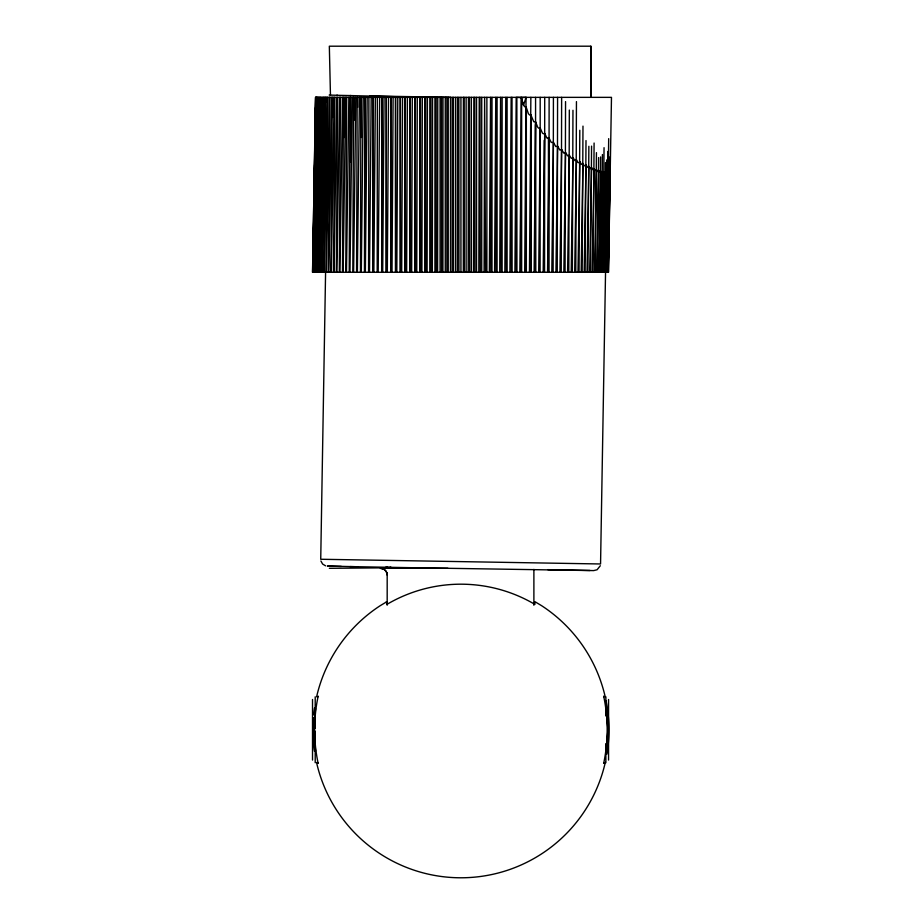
<?xml version="1.0" encoding="UTF-8"?>
<svg xmlns="http://www.w3.org/2000/svg" width="924" height="924" viewBox="0 0 924 924"><rect width="100%" height="100%" fill="white"/><g stroke="black" fill="none" stroke-linecap="round" stroke-linejoin="round"><path stroke-width="1.39" d="M372.834 272.268L373.065 97.355M377.2 272.268L377.35 97.355M381.67 272.268L381.762 97.355M386.255 272.268L386.278 97.355L386.324 272.268M432.34 272.268L432.571 97.355M437.606 272.268L437.757 97.355M442.919 272.268L442.989 97.355M452.183 272.268L452.229 97.355M457.519 272.268L457.623 97.355M463.351 272.268L463.409 97.355M535.573 97.355L535.55 272.268L535.481 124.601M540.101 272.268L540.193 97.355M544.559 272.268L544.71 97.355M360.452 272.268L360.938 97.355M364.449 272.268L364.841 97.355M368.584 272.268L368.895 97.355M416.759 272.268L417.278 97.355M421.898 272.268L422.314 97.355M427.096 272.268L427.419 97.355M468.191 272.268L468.445 97.355M473.515 272.268L473.85 97.355M478.828 272.268L479.244 97.355M484.107 272.268L484.626 97.355L485.585 272.268M548.902 272.268L549.122 97.355M553.13 272.268L553.418 97.355M557.241 272.268L557.576 97.355M349.226 272.268L350.023 97.355M352.829 272.268L353.522 97.355M356.572 272.268L357.161 97.355M406.641 272.268L407.38 97.355M411.665 272.268L412.289 97.355M561.226 272.268L561.63 97.355M565.072 272.268L565.546 101.605M568.791 272.268L569.323 110.06M342.469 272.268L343.497 97.355M345.772 272.268L346.685 97.355M392.019 272.268L393.104 97.355M396.812 272.268L397.782 97.355M401.686 272.268L402.541 97.355M499.745 272.268L500.577 97.355L501.224 272.268M504.862 272.268L505.809 97.355L506.34 272.268M572.36 272.268L572.961 110.279M575.791 272.268L576.449 101.617M333.495 272.268L334.881 97.355M336.324 272.268L337.595 97.355M339.316 272.268L340.459 97.355M382.709 272.268L384.038 97.355M387.318 272.268L388.519 97.355M489.362 272.268L490.552 97.355L490.84 272.268M494.583 272.268L495.772 97.355L496.061 272.268M509.921 272.268L511.168 97.355L511.399 272.268M514.922 272.268L516.193 97.355L516.389 272.268M519.842 272.268L521.644 97.355L521.644 272.268M579.059 272.268L579.798 130.272M582.178 272.268L582.986 126.114M585.146 272.268L586.001 140.575M328.343 272.268L329.972 97.355M330.838 272.268L332.34 97.355M369.508 272.268L371.205 97.355M373.793 272.268L375.375 97.355M378.193 272.268L379.649 97.355M524.693 272.268L526.045 97.355L520.27 97.54M529.452 272.268L530.861 97.355M534.13 272.268L535.573 121.91L533.772 121.772L530.861 114.922L529.625 115.026L528.413 113.721L526.045 106.895L524.786 106.814L523.562 105.244L521.148 97.574L516.863 97.355L516.863 272.268M587.941 272.268L588.865 146.292M590.575 272.268L591.568 146.131M323.874 272.268L325.745 97.355M326.01 272.268L327.766 97.355M361.307 272.268L363.236 97.355M365.35 272.268L367.163 97.355M538.704 272.268L540.193 128.02L539.015 128.367L537.849 127.466L535.573 121.91M543.185 272.268L544.71 133.403L543.555 133.841L542.423 133.091L540.193 128.02M593.046 272.268L594.097 143.035M595.333 272.268L596.442 152.645M318.514 272.268L320.743 97.355M320.12 272.268L322.233 97.355M321.899 272.268L323.897 97.355M349.977 272.268L352.24 97.355M353.615 272.268L355.775 97.355M357.392 272.268L359.436 97.355M547.551 272.268L549.122 138.15L546.893 138.046L544.71 133.403M551.813 272.268L553.418 142.377L551.247 142.446L549.122 138.15M555.948 272.268L557.576 146.154L555.74 146.558L553.418 142.377M597.447 272.268L598.613 157.565M599.387 272.268L600.612 156.941M601.143 272.268L602.425 154.539M314.83 272.268L317.382 97.355M315.869 272.268L318.318 97.355M317.094 272.268L319.438 97.355M339.963 272.268L342.515 97.355M343.151 272.268L345.611 97.355M346.488 272.268L348.856 97.355M559.956 272.268L561.63 149.515L559.84 150.023L557.576 146.154M563.848 272.268L565.546 152.529L563.813 153.118L561.63 149.515M602.725 272.268L604.053 147.69M604.111 272.268L605.497 162.555M605.312 272.268L606.756 159.898M313.097 257.935L313.71 220.651M313.987 203.453L314.622 164.738M314.876 148.972L315.558 107.392M312.866 272.268L315.685 97.355M313.328 272.268L316.066 97.355L312.936 272.268M313.975 272.268L316.62 97.355M328.829 272.268L331.693 97.355M331.358 272.268L334.153 97.355M334.061 272.268L336.786 97.355M336.925 272.268L339.57 97.355M567.59 272.268L569.323 155.22L567.659 155.89L565.546 152.529M571.205 272.268L572.961 157.646L571.355 158.385L569.323 155.22M574.67 272.268L576.449 159.817L574.913 160.614L572.961 157.646M577.985 272.268L579.798 161.758L579.371 162.278A2.356 1.455 -90 0 1 577.696 162.174L576.449 159.817M606.329 272.268L607.819 151.455M607.16 272.268L608.685 138.658M607.796 272.268L609.366 162.797M608.235 272.268L609.366 170.039M312.589 272.268L315.5 97.355L611.48 97.355L608.489 272.268L312.52 272.268L315.638 97.355M313.444 272.268L316.505 97.355L316.458 111.7M314.137 272.268L317.221 97.355M315.015 272.268L318.11 97.355M316.1 272.268L319.196 97.355M317.359 272.268L320.455 97.355M318.815 272.268L321.887 97.355M320.455 272.268L323.504 97.355M322.28 272.268L325.294 97.355M324.289 272.268L327.258 97.355M325.583 272.268L320.732 559.263L600.554 563.975L605.543 272.268M326.472 272.268L329.383 97.355M581.161 272.268L582.986 163.502L581.577 164.403L579.798 161.758M584.164 272.268L586.001 165.061L585.239 165.904L584.107 165.639L582.986 163.502M587.017 272.268L588.865 166.435L587.791 167.44L586.001 165.061M589.697 272.268L591.568 167.648L590.552 168.688L588.865 166.435M607.588 272.268L609.863 156.953M608.096 272.268L610.244 163.282M610.244 171.876L610.198 173.516L610.152 157.865M608.419 272.268L610.152 171.379M592.226 272.268L594.097 168.722L593.139 169.797L591.568 167.648M594.571 272.268L596.442 169.658L594.964 170.524L594.097 168.722M596.742 272.268L598.613 170.455L597.793 171.587L596.442 169.658M598.74 272.268L600.612 171.125L599.861 172.291L598.613 170.455M600.554 272.268L602.425 171.691L601.743 172.88L600.612 171.125M602.194 272.268L604.053 172.141L603.037 173.238L602.425 171.691M603.649 272.268L605.497 172.476L604.954 173.724L604.053 172.141M604.92 272.268L606.756 172.684L606.283 173.978L605.497 172.476M605.994 272.268L607.819 172.811L607.414 174.128L606.756 172.684M606.883 272.268L608.685 172.834L608.985 174.22L609.366 172.753M610.152 172.268L610.002 173.862L609.863 172.557M315.534 708.581L313.894 729.879L315.558 751.143M605.89 753.487L607.911 729.683L605.867 705.924M608.685 172.834L608.2 174.243L607.819 172.811M526.045 97.355L523.562 105.244L521.148 97.574L521.309 272.268M317.914 696.811L318.145 696.142C313.467 718.271 313.455 741.291 318.145 763.42L317.925 762.797M603.892 762.75L603.672 763.42C608.35 741.291 608.35 718.271 603.672 696.142L603.88 696.765M387.179 568.306L387.699 566.943L385.285 567.394M600.311 565.719L597.112 569.75L593.716 570.593L417.325 567.821M605.208 696.835A148.025 148.025 0 0 0 541.649 605.717L534.915 601.674L534.915 604.4A145.599 145.599 0 0 0 386.902 604.4L386.902 601.674L380.168 605.717A148.025 148.025 0 0 0 316.597 696.835M386.313 601.974L386.902 601.674M329.337 568.306L382.871 567.856M383.945 568.306L391.141 567.359L380.445 568.306C384.049 568.283 387.225 571.425 387.179 575.028A6.734 6.734 0 0 0 383.945 569.276L383.945 568.306L447.909 568.306M450.254 97.355L369.958 95.934M590.84 46.2L591.106 97.355L590.84 46.2L329.337 46.2L330.457 95.137M330.284 566.1L327.35 566.1L341.326 566.435M350.138 95.565L420.489 97.355M547.84 569.658L589.974 570.478M350.081 566.597L432.675 568.087M336.729 95.299L350.993 95.576M357.542 566.747L329.926 566.123M337.595 95.311L329.187 95.068M380.445 568.306L383.934 569.276M325.594 565.834L322.615 564.044L320.917 561.007M530.861 114.922L530.884 272.268M526.045 106.895L526.137 272.268M480.018 97.355L480.295 272.268M474.728 97.355L474.982 272.268M469.427 97.355L469.646 272.268M464.114 97.355L464.287 272.268M458.847 97.355L458.962 272.268M453.522 97.355L453.592 272.268M441.499 97.355L441.557 272.268M436.174 97.355L436.267 272.268M430.896 97.355L431.011 272.268M425.664 97.355L425.802 272.268M420.478 97.355L420.628 272.268M415.361 97.355L415.511 272.268M410.314 97.355L410.452 272.268M405.336 97.355L405.451 272.268M400.427 97.355L400.531 272.268M395.622 97.355L395.68 272.268M608.558 699.503L608.558 760.059M605.867 696.811L605.867 715.95M605.867 743.612L605.867 762.75M548.44 137.503L548.44 272.268M544.224 140.367L544.224 272.268M533.887 569.403L533.887 605.266M530.953 117.429L530.953 272.268M526.345 107.392L526.345 272.268M512.012 97.355L512.012 272.268M507.091 97.355L507.091 272.268M502.113 97.355L502.113 272.268M497.077 97.355L497.077 272.268M491.995 97.355L491.995 272.268M486.879 97.355L486.879 272.268M481.727 97.355L481.727 272.268M476.541 97.355L476.541 272.268M471.344 97.355L471.344 272.268M466.123 97.355L466.123 272.268M460.937 97.355L460.937 272.268M455.682 97.355L455.682 272.268M450.462 97.355L450.462 272.268M448.244 97.355L448.244 272.268M446.846 97.355L446.858 272.268M445.264 97.355L445.264 272.268M440.078 97.355L440.078 272.268M434.927 97.355L434.927 272.268M429.81 97.355L429.81 272.268M424.728 97.355L424.728 272.268M419.692 97.355L419.692 272.268M414.714 97.355L414.714 272.268M409.794 97.355L409.794 272.268M404.943 97.355L404.943 272.268M400.161 97.355L400.161 272.268M395.46 97.355L395.46 272.268M390.898 97.355L390.921 272.268M390.852 97.355L390.852 272.268M387.179 572.603L387.179 605.22M381.901 97.355L381.901 272.268M373.365 97.355L373.365 272.268M365.28 97.355L365.28 245.022M361.423 97.355L361.423 137.503M357.692 97.355L357.692 107.392M354.1 97.355L354.1 120.293M350.658 97.355L350.658 161.873M344.178 97.355L344.178 137.503M333.102 97.355L333.102 117.429M326.519 97.355L326.519 101.663M324.682 97.355L324.682 101.663M315.211 696.811L315.211 728.355M315.211 731.207L315.211 762.75M312.52 699.503L312.52 760.059M606.086 700.923A148.025 148.025 0 0 1 606.918 754.1M605.289 762.404A148.025 148.025 0 0 1 316.528 762.404M314.46 751.304A148.025 148.025 0 0 1 313.386 717.671M313.64 714.853A148.025 148.025 0 0 1 314.518 707.853"/></g></svg>
